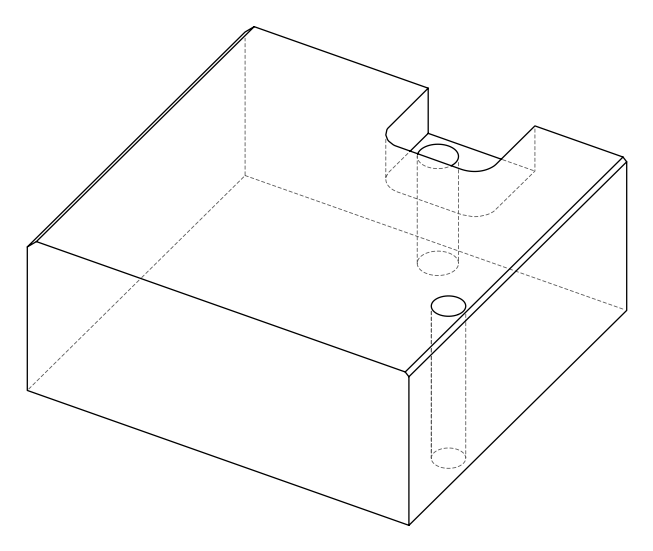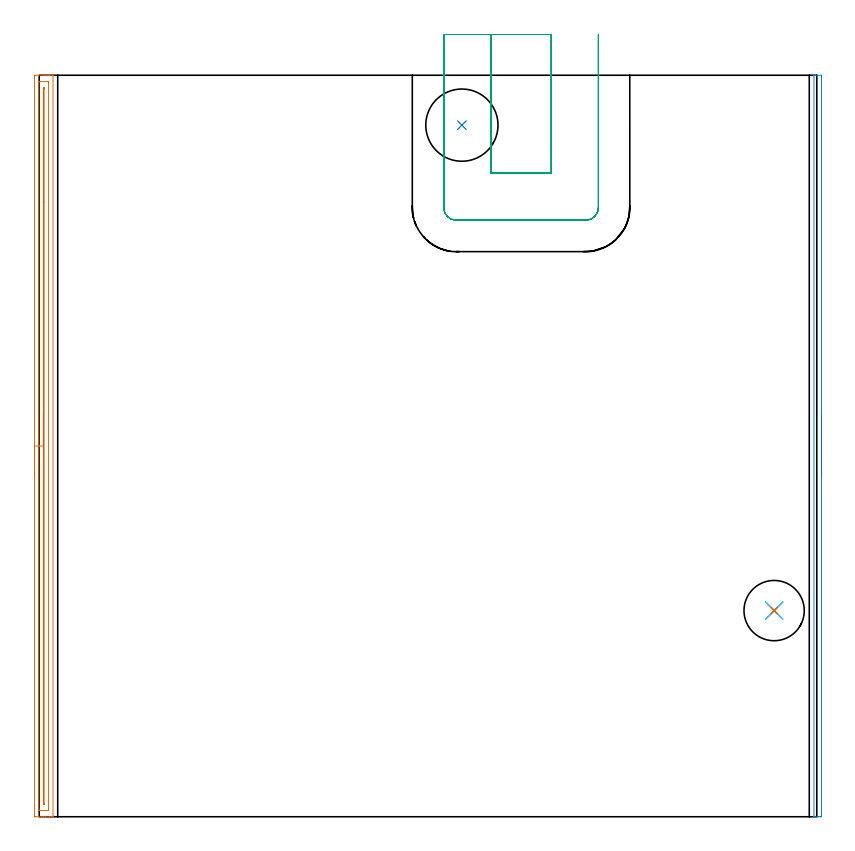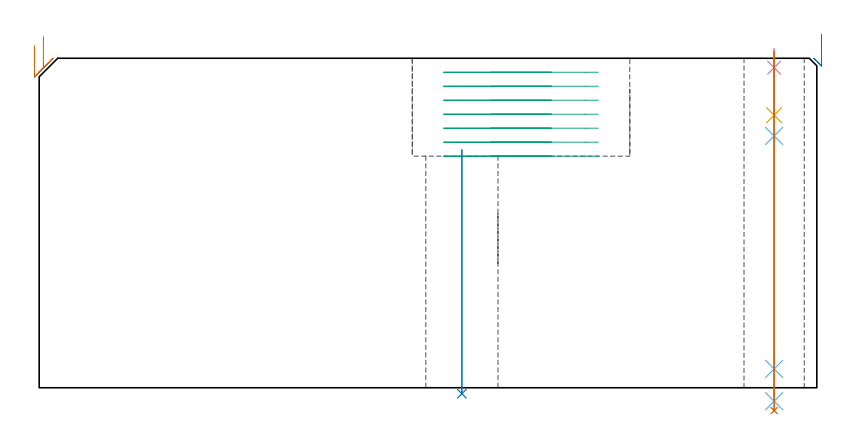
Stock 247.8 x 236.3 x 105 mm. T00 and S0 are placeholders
(PLAN: 8 operations, 6 tool changes, 14.3 min)
(1 AREA_MILL | FG_CHAMFER_SURFACE | UGT0205_001 | 5.82 min | 4117 mm3)
(2 AREA_MILL_1 | FG_CHAMFER_SURFACE_1 | UGT0205_001 | 2.04 min | 681 mm3)
(3 MILL_SLOT | SLOT_PARTIAL_RECTANGULAR | UGT0201_094 | Follow Part, ap 5, ae 75% | 4.96 min | 118861 mm3)
(4 SPOT_DRILL | STEP1HOLE | NXT0321_9005460120000 | 0.05 min | 183 mm3)
(5 DRILL_BLIND_HOLE_INTO_CENTER | STEP1HOLE | NXT0301_092 | 0.08 min | 1734 mm3)
(6 GUN_DRILL_THROUGH_HOLE | STEP1HOLE | UGT0307_009 | 0.55 min | 9970 mm3)
(7 DRILL_TO_ENLARGE_THROUGH_HOLE | STEP1HOLE | UGT0301_259 | 0.46 min | 18490 mm3)
(8 INDEXABLE_INSERT_DRILL_THROUGH_HOLE_FROM_SOLID | STEP1HOLE_1 | NXT0302_017 | 0.32 min | 30650 mm3)
(TOOL UGT0205_001 | Chamfer Mill 20 x 3 x 45 deg. | D20 FL50 Z2)
(TOOL UGT0201_094 | End mill 20 mm | D20 FL38 Z4)
(TOOL NXT0321_9005460120000 | NC Spot Drill, 142deg, 12mm, Carbide, Uncoated | D12 PA142 FL30 Z2)
(TOOL NXT0301_092 | Carbide Drill 12.1mm [860.1-1210-061A1-MM 2214] | D12.1 PA140 FL77 Z2)
(TOOL UGT0307_009 | Gun Drill 12 mm | D12 PA130 FL24 Z1)
(TOOL UGT0301_259 | Twist Drill 19.2 mm | D19.2 PA118 FL140 Z2)
(TOOL NXT0302_017 | Index. Insert Drill 23mm [880-D2300L25-05] | D23 PA176 FL115 Z2)
(OP 1 AREA_MILL)
G17 G21 G94 G90
T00 M6
G54
G17 G0 G90 X-1.5 Y108.15 S1061 M3
G43 Z115. H0
Z109.1
G94 G1 Y108.188 Z108.228 F250.
Y108.302 Z107.363
Y108.491 Z106.512
Y108.753 Z105.68
Y109.087 Z104.874
Y109.49 Z104.1
Y109.958 Z103.364
Y110.49 Z102.672
Y111.079 Z102.029
Y111.722 Z101.44
Y112.414 Z100.908
Y113.15 Z100.44
Y113.924 Z100.037
Y114.73 Z99.703
Y115.562 Z99.441
Y116.414 Z99.252
Y117.278 Z99.138
Y118.15 Z99.1
Y235.677
X-1.498 Y236.014
X-1.493 Y236.29 Z99.104
X-1.169 Y236.3 Z99.428
X1.45 Z102.044
X1.978 Z102.575
X2.323 Z102.919
X2.851 Z103.447
X3.196 Z103.79
X3.886 Z104.485
X4.138 Z104.738
X4.27 Y236.298 Z104.863
X4.397 Y236.29 Z104.988
X4.4 Y236.123 Z105.
Y0.177
X4.397 Y0.01 Z104.988
X4.27 Y0.002 Z104.863
X4.138 Y0. Z104.738
X3.885 Z104.485
X3.196 Z103.79
X1.978 Z102.575
X1.45 Z102.044
X0.841 Z101.436
X-1.068 Z99.529
X-1.169 Y0.002 Z99.428
X-1.493 Y0.01 Z99.104
X-1.498 Y0.286 Z99.1
X-1.5 Y0.623
Y0.963
Y118.15
X-0.086 Z100.514
X-0.085 Y233.889 Z100.515
X-0.083 Y234.228 Z100.517
X-0.082 Y234.27 Z100.518
X-0.08 Y234.284 Z100.52
X-0.064 Y234.29 Z100.536
X0.042 Y234.295 Z100.642
X0.177 Y234.299 Z100.777
X2.795 Z103.395
X2.942 Y234.296 Z103.542
X2.972 Y234.292 Z103.572
X2.979 Y234.288 Z103.579
X2.982 Y234.278 Z103.582
X2.984 Y234.244 Z103.584
X2.986 Y234.104 Z103.586
Y233.889
X2.985 Y2.411 Z103.585
X2.983 Y2.072 Z103.583
X2.981 Y2.03 Z103.581
X2.98 Y2.016 Z103.58
X2.964 Y2.01 Z103.564
X2.858 Y2.005 Z103.458
X2.723 Y2.001 Z103.323
X0.105 Z100.705
X-0.042 Y2.004 Z100.558
X-0.073 Y2.008 Z100.527
X-0.079 Y2.012 Z100.521
X-0.082 Y2.022 Z100.518
X-0.084 Y2.056 Z100.516
X-0.086 Y2.196 Z100.514
Y2.411
Y118.15
X1.328 Z101.928
X1.329 Y232.102 Z101.929
X1.33 Y232.224 Z101.93
X1.333 Y232.267 Z101.933
X1.336 Y232.29 Z101.936
X1.354 Y232.292 Z101.954
X1.45 Y232.295 Z102.05
X1.514 Y232.294 Z102.114
X1.56 Y232.29 Z102.16
X1.565 Y232.225 Z102.165
X1.569 Y232.102 Z102.169
X1.571 Y231.978 Z102.171
X1.572 Y195.858 Z102.172
X1.571 Y4.198 Z102.171
X1.57 Y4.076 Z102.17
X1.567 Y4.033 Z102.167
X1.564 Y4.01 Z102.164
X1.546 Y4.008 Z102.146
X1.45 Y4.005 Z102.05
X1.386 Y4.006 Z101.986
X1.34 Y4.009 Z101.94
X1.335 Y4.075 Z101.935
X1.331 Y4.198 Z101.931
X1.329 Y4.322 Z101.929
X1.328 Y58.088 Z101.928
Y118.15
Y119.022 Z101.966
Y119.886 Z102.08
Y120.738 Z102.269
Y121.57 Z102.531
Y122.376 Z102.865
Y123.15 Z103.268
Y123.886 Z103.737
Y124.578 Z104.268
Y125.221 Z104.857
Y125.81 Z105.501
Y126.342 Z106.193
Y126.81 Z106.928
Y127.213 Z107.702
Y127.547 Z108.508
Y127.809 Z109.34
Y127.998 Z110.192
Y128.112 Z111.057
Y128.15 Z111.928
G0 Z115.
M5
M2
(OP 2 AREA_MILL_1)
G17 G21 G94 G90
T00 M6
G54
G17 G0 G90 X249.3 Y128.15 S1061 M3
G43 Z115. H0
Z112.6
G94 G1 Y128.112 Z111.728 F250.
Y127.998 Z110.864
Y127.809 Z110.012
Y127.547 Z109.18
Y127.213 Z108.374
Y126.81 Z107.6
Y126.342 Z106.864
Y125.81 Z106.172
Y125.221 Z105.529
Y124.578 Z104.94
Y123.886 Z104.408
Y123.15 Z103.94
Y122.376 Z103.537
Y121.57 Z103.203
Y120.738 Z102.941
Y119.887 Z102.752
Y119.022 Z102.638
Y118.15 Z102.6
Y0.623
X249.299 Y0.344 Z102.601
X249.293 Y0.012 Z102.604
X249.291 Y0.004 Z102.605
X248.973 Y0. Z102.923
X248.445 Z103.451
X248.1 Z103.795
X247.159 Z104.741
X247.027 Y0.003 Z104.865
X246.903 Y0.01 Z104.988
X246.9 Y0.177 Z105.
Y236.123
X246.902 Y236.29 Z104.988
X247.027 Y236.297 Z104.865
X247.159 Y236.3 Z104.741
X247.411 Z104.489
X248.1 Z103.795
X249.291 Y236.296 Z102.606
X249.293 Y236.288 Z102.604
X249.3 Y235.956 Z102.6
Y118.15
Y117.278 Z102.638
Y116.414 Z102.752
Y115.562 Z102.941
Y114.73 Z103.203
Y113.924 Z103.537
Y113.15 Z103.94
Y112.414 Z104.408
Y111.722 Z104.94
Y111.079 Z105.529
Y110.49 Z106.172
Y109.959 Z106.864
Y109.49 Z107.6
Y109.087 Z108.374
Y108.753 Z109.18
Y108.491 Z110.012
Y108.302 Z110.864
Y108.188 Z111.728
Y108.15 Z112.6
G0 Z115.
M5
M2
(OP 3 MILL_SLOT)
G17 G21 G94 G90
T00 M6
G54
G17 G0 G90 X143.9 Y249.3 S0 M3
G43 Z115. H0
Z100.543
G94 G1 Y246.3 F250.
Y205.1 F500.
X163.2
Y246.3
Y249.3 F250.
X128.9
Y246.3
Y194.2 F500.
G3 X133. Y190.1 R4.1
G1 X174.1
G3 X178.2 Y194.2 R4.1
G1 Y246.3
Y249.3 F250.
G0 X143.9 Z96.086
G1 Y246.3
Y205.1 F500.
X163.2
Y246.3
Y249.3 F250.
X128.9
Y246.3
Y194.2 F500.
G3 X133. Y190.1 R4.1
G1 X174.1
G3 X178.2 Y194.2 R4.1
G1 Y246.3
Y249.3 F250.
G0 X143.9 Z91.629
G1 Y246.3
Y205.1 F500.
X163.2
Y246.3
Y249.3 F250.
X128.9
Y246.3
Y194.2 F500.
G3 X133. Y190.1 R4.1
G1 X174.1
G3 X178.2 Y194.2 R4.1
G1 Y246.3
Y249.3 F250.
G0 X143.9 Z87.171
G1 Y246.3
Y205.1 F500.
X163.2
Y246.3
Y249.3 F250.
X128.9
Y246.3
Y194.2 F500.
G3 X133. Y190.1 R4.1
G1 X174.1
G3 X178.2 Y194.2 R4.1
G1 Y246.3
Y249.3 F250.
G0 X143.9 Z82.714
G1 Y246.3
Y205.1 F500.
X163.2
Y246.3
Y249.3 F250.
X128.9
Y246.3
Y194.2 F500.
G3 X133. Y190.1 R4.1
G1 X174.1
G3 X178.2 Y194.2 R4.1
G1 Y246.3
Y249.3 F250.
G0 X143.9 Z78.257
G1 Y246.3
Y205.1 F500.
X163.2
Y246.3
Y249.3 F250.
X128.9
Y246.3
Y194.2 F500.
G3 X133. Y190.1 R4.1
G1 X174.1
G3 X178.2 Y194.2 R4.1
G1 Y246.3
Y249.3 F250.
G0 X143.9 Z73.8
G1 Y246.3
Y205.1 F500.
X163.2
Y246.3
Y249.3 F250.
X128.9
Y246.3
Y194.2 F500.
G3 X133. Y190.1 R4.1
G1 X174.1
G3 X178.2 Y194.2 R4.1
G1 Y246.3
Y249.3 F250.
G0 Z115.
M5
M2
(OP 4 SPOT_DRILL)
G17 G21 G94 G90
T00 M6
G54
G17 G0 G90 X234.2 Y65.7 S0 M3
G43 Z115. H0
G94 G81 G98 Z102. F250. R108.
G80
M5
M2
(OP 5 DRILL_BLIND_HOLE_INTO_CENTER)
G17 G21 G94 G90
T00 M6
G54
G17 G0 G90 X234.2 Y65.7 S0 M3
G43 Z115. H1
G94 G81 G98 Z86.85 F250. R107.
G80
M5
M2
(OP 6 GUN_DRILL_THROUGH_HOLE)
G17 G21 G94 G90
T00 M6
G54
G17 G0 G90 X234.2 Y65.7 M8
G43 Z115. H0
Z101.274
S716 M3
G94 G1 Z80.236 F125. M26
G4 X.084
Z6. F250.
G4 X.084
Z-4.298 F125.
G4 X.084
M5
M9
G0 Z101.274
Z115.
M2
(OP 7 DRILL_TO_ENLARGE_THROUGH_HOLE)
G17 G21 G94 G90
T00 M6
G54
G17 G0 G90 X234.2 Y65.7 S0 M3
G43 Z115. H0
G94 G73 G98 Z-7.268 F250. Q18.711 R107.
G80
M5
M2
(OP 8 INDEXABLE_INSERT_DRILL_THROUGH_HOLE_FROM_SOLID)
G17 G21 G94 G90
T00 M6
G54
G17 G0 G90 X134.7 Y220.4 S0 M3
G43 Z115. H1
G94 G81 G98 Z-1.902 F250. R75.8
G80
M5
M2
